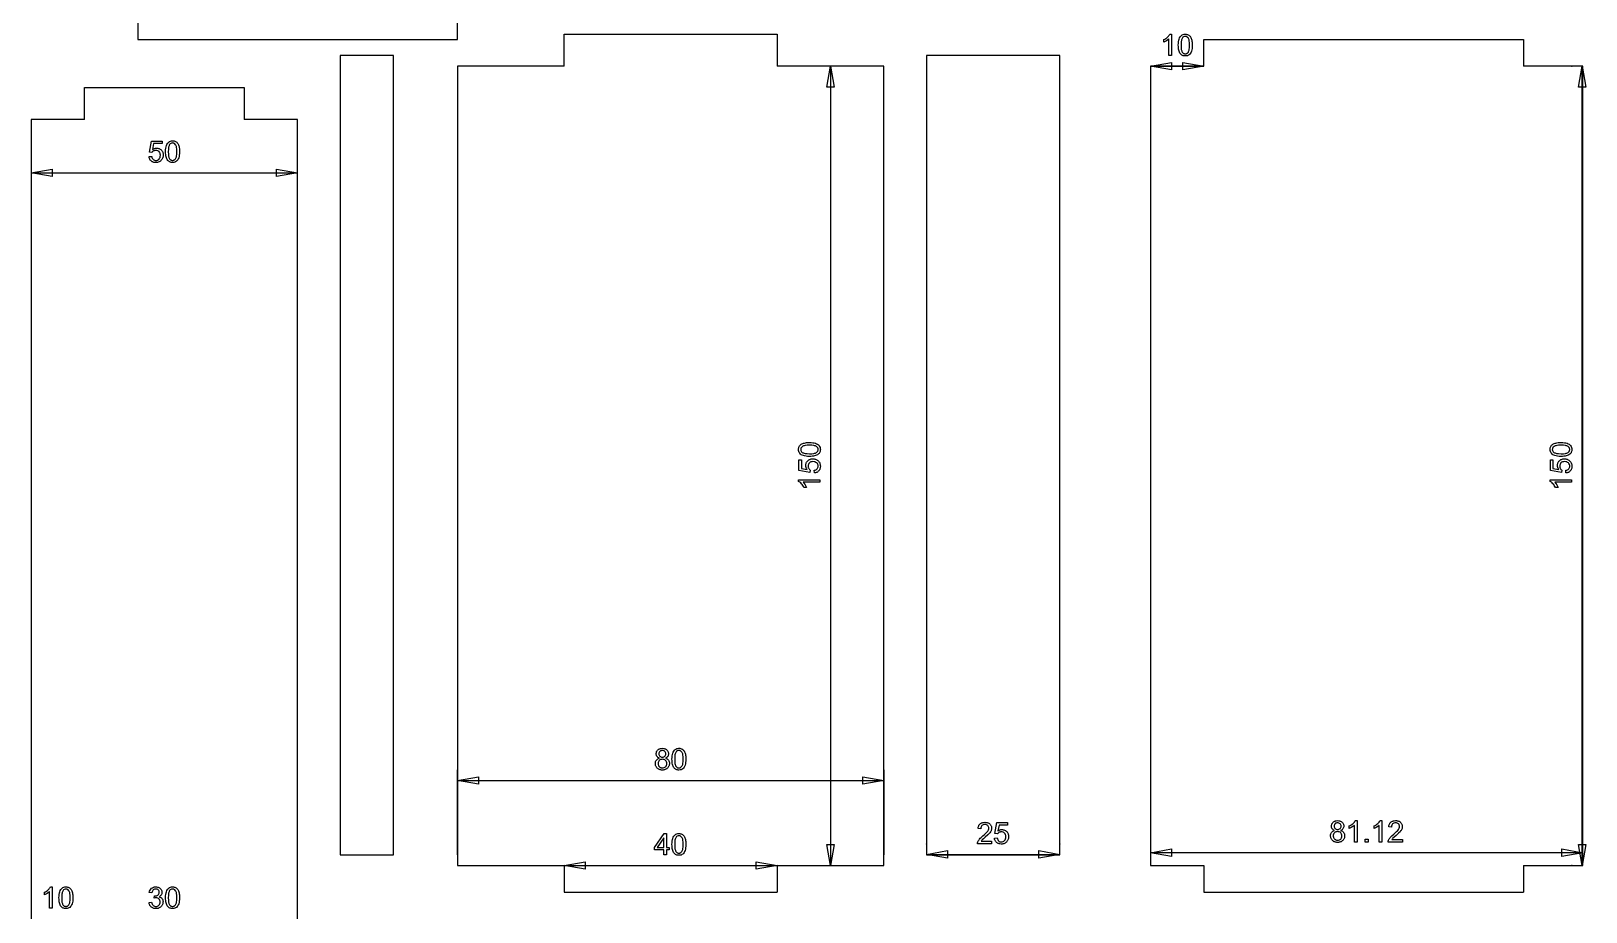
# Model space of a CAD drawing. Extents: x 314 to 1097, y 11 to 816.
# Drawn here: x 770 to 1061.7, y 321.3 to 486.6 of the extents above; entities that cross this region are included whole.
import ezdxf

# ---------------------------------------------------------------- set-up
doc = ezdxf.new("R2010")
doc.units = 0
doc.header["$LTSCALE"] = 10
doc.layers.add('Layer_1', color=7, linetype='CONTINUOUS')

msp = doc.modelspace()

# ---------------------------------------------------------------- linework, layer by layer
at = {"layer": 'Layer_1', "color": 7, "linetype": 'CONTINUOUS'}
for p, q in [((790, 490), (790, 485)), ((850, 485), (850, 490)), ((790, 485), (850, 485)), ((870, 480), (870, 486)), ((870, 486), (910, 486)), ((910, 486), (910, 480)), ((990, 480), (990, 485)), ((990, 485), (1050, 485)), ((1050, 485), (1050, 480)), ((828, 482), (828, 332)), ((838, 482), (828, 482)), ((838, 332), (838, 482)), ((938, 482), (938, 332)), ((963, 482), (938, 482)), ((963, 332), (963, 482)), ((850, 480), (850, 330)), ((870, 480), (850, 480)), ((930, 480), (910, 480)), ((920, 480), (920, 330)), ((930, 330), (930, 480)), ((980, 480), (980, 330)), ((990, 480), (980, 480)), ((980, 480), (990, 480)), ((1061.12, 480), (1050, 480)), ((1059, 480), (1059.12, 480)), ((1061, 330), (1061, 480)), ((1061.12, 330), (1061.12, 480)), ((780, 470), (780, 476)), ((780, 476), (810, 476)), ((810, 476), (810, 470)), ((770, 470), (770, 320)), ((780, 470), (770, 470)), ((820, 470), (810, 470)), ((820, 320), (820, 470)), ((770, 460), (820, 460)), ((850, 332), (850, 348)), ((930, 348), (930, 332)), ((850, 346), (930, 346)), ((938, 334), (938, 334.11)), ((963, 334.11), (963, 334)), ((980, 334.42), (980, 332)), ((1061.12, 332), (1061.12, 334.42)), ((828, 332), (838, 332)), ((850, 330), (870, 330)), ((870, 330), (870, 325)), ((870, 330), (910, 330)), ((910, 330), (930, 330)), ((910, 330), (910, 325)), ((938, 332.11), (963, 332.11)), ((938, 332), (963, 332)), ((1061.12, 332.42), (980, 332.42)), ((980, 330), (990, 330)), ((990, 330), (990, 325)), ((1050, 330), (1061.12, 330)), ((1050, 330), (1050, 325)), ((1059.12, 330), (1059, 330)), ((870, 325), (910, 325)), ((990, 325), (1050, 325))]:
    msp.add_line(p, q, dxfattribs=at)
at = {"layer": 'Layer_1', "color": 7, "linetype": 'CONTINUOUS', "flags": 128}
for points in [[(983.97, 482), (983.48, 482), (983.48, 485.13), (983.28, 484.96), (983.02, 484.79), (982.74, 484.64), (982.5, 484.54), (982.5, 485.01), (982.7, 485.11), (982.89, 485.23), (983.06, 485.35), (983.22, 485.48), (983.36, 485.62), (983.48, 485.75), (983.58, 485.89), (983.66, 486.02), (983.97, 486.02), (983.97, 482)], [(985.23, 483.97), (985.24, 484.31), (985.27, 484.61), (985.31, 484.88), (985.38, 485.11), (985.46, 485.32), (985.56, 485.5), (985.68, 485.65), (985.81, 485.78), (985.96, 485.88), (986.14, 485.96), (986.33, 486), (986.54, 486.02), (986.69, 486.01), (986.84, 485.98), (986.97, 485.94), (987.1, 485.89), (987.22, 485.81), (987.32, 485.73), (987.42, 485.63), (987.5, 485.51), (987.58, 485.38), (987.64, 485.24), (987.7, 485.09), (987.75, 484.92), (987.79, 484.73), (987.82, 484.51), (987.83, 484.25), (987.84, 483.97), (987.83, 483.64), (987.8, 483.34), (987.76, 483.07), (987.7, 482.84), (987.61, 482.63), (987.52, 482.45), (987.4, 482.3), (987.26, 482.17), (987.11, 482.06), (986.94, 481.99), (986.75, 481.95), (986.54, 481.93), (986.4, 481.94), (986.26, 481.96), (986.14, 481.99), (986.02, 482.04), (985.91, 482.09), (985.81, 482.17), (985.71, 482.25), (985.63, 482.35), (985.53, 482.48), (985.45, 482.64), (985.39, 482.81), (985.33, 483), (985.29, 483.22), (985.26, 483.45), (985.24, 483.7), (985.23, 483.97)], [(985.74, 483.97), (985.75, 483.52), (985.79, 483.15), (985.83, 483), (985.87, 482.87), (985.91, 482.75), (985.97, 482.66), (986.09, 482.52), (986.16, 482.46), (986.22, 482.42), (986.3, 482.38), (986.37, 482.36), (986.45, 482.34), (986.54, 482.34), (986.62, 482.34), (986.7, 482.36), (986.77, 482.38), (986.85, 482.42), (986.92, 482.46), (986.98, 482.52), (987.11, 482.66), (987.16, 482.76), (987.21, 482.87), (987.25, 483), (987.28, 483.15), (987.32, 483.52), (987.34, 483.97), (987.32, 484.43), (987.28, 484.79), (987.25, 484.95), (987.21, 485.08), (987.16, 485.19), (987.11, 485.29), (986.98, 485.43), (986.92, 485.48), (986.85, 485.53), (986.77, 485.56), (986.7, 485.59), (986.61, 485.6), (986.53, 485.61), (986.37, 485.59), (986.23, 485.54), (986.1, 485.45), (985.99, 485.32), (985.93, 485.22), (985.88, 485.1), (985.84, 484.96), (985.8, 484.8), (985.77, 484.62), (985.75, 484.43), (985.74, 483.97)], [(920, 480), (920.69, 476.06), (919.31, 476.06), (920, 480)], [(980, 480), (983.94, 480.69), (983.94, 479.31), (980, 480)], [(990, 480), (986.06, 479.31), (986.06, 480.69), (990, 480)], [(1061, 480), (1061.69, 476.06), (1060.31, 476.06), (1061, 480)], [(792.12, 463.05), (792.64, 463.09), (792.68, 462.91), (792.73, 462.76), (792.81, 462.63), (792.91, 462.53), (793.02, 462.44), (793.14, 462.38), (793.27, 462.35), (793.41, 462.34), (793.58, 462.35), (793.74, 462.4), (793.88, 462.49), (794.01, 462.6), (794.12, 462.75), (794.19, 462.91), (794.24, 463.1), (794.26, 463.31), (794.24, 463.51), (794.2, 463.69), (794.12, 463.84), (794.02, 463.98), (793.89, 464.08), (793.75, 464.16), (793.58, 464.2), (793.4, 464.22), (793.29, 464.21), (793.18, 464.19), (793.07, 464.16), (792.97, 464.11), (792.88, 464.05), (792.8, 463.99), (792.73, 463.91), (792.67, 463.83), (792.21, 463.89), (792.6, 465.95), (794.59, 465.95), (794.59, 465.48), (792.99, 465.48), (792.78, 464.4), (792.96, 464.51), (793.15, 464.59), (793.34, 464.64), (793.53, 464.65), (793.66, 464.65), (793.78, 464.63), (793.9, 464.6), (794.02, 464.56), (794.12, 464.51), (794.23, 464.45), (794.32, 464.37), (794.42, 464.29), (794.5, 464.2), (794.57, 464.09), (794.64, 463.99), (794.69, 463.87), (794.73, 463.75), (794.75, 463.63), (794.77, 463.5), (794.78, 463.36), (794.77, 463.22), (794.76, 463.09), (794.73, 462.97), (794.7, 462.85), (794.65, 462.73), (794.6, 462.62), (794.53, 462.52), (794.46, 462.42), (794.36, 462.3), (794.25, 462.2), (794.13, 462.12), (794, 462.05), (793.87, 462), (793.72, 461.96), (793.57, 461.94), (793.41, 461.93), (793.15, 461.95), (793.03, 461.97), (792.91, 462.01), (792.81, 462.05), (792.7, 462.1), (792.61, 462.17), (792.52, 462.24), (792.44, 462.32), (792.36, 462.4), (792.3, 462.49), (792.25, 462.59), (792.2, 462.7), (792.17, 462.81), (792.14, 462.92), (792.12, 463.05)], [(795.23, 463.97), (795.24, 464.31), (795.27, 464.61), (795.31, 464.88), (795.38, 465.11), (795.46, 465.32), (795.56, 465.5), (795.68, 465.65), (795.81, 465.78), (795.96, 465.88), (796.14, 465.96), (796.33, 466), (796.54, 466.02), (796.69, 466.01), (796.84, 465.98), (796.97, 465.94), (797.1, 465.89), (797.22, 465.81), (797.32, 465.73), (797.42, 465.63), (797.5, 465.51), (797.58, 465.38), (797.64, 465.24), (797.7, 465.09), (797.75, 464.92), (797.79, 464.73), (797.82, 464.51), (797.83, 464.25), (797.84, 463.97), (797.83, 463.64), (797.8, 463.34), (797.76, 463.07), (797.7, 462.84), (797.61, 462.63), (797.52, 462.45), (797.4, 462.3), (797.26, 462.17), (797.11, 462.06), (796.94, 461.99), (796.75, 461.95), (796.54, 461.93), (796.4, 461.94), (796.26, 461.96), (796.14, 461.99), (796.02, 462.04), (795.91, 462.09), (795.81, 462.17), (795.71, 462.25), (795.63, 462.35), (795.53, 462.48), (795.45, 462.64), (795.39, 462.81), (795.33, 463), (795.29, 463.22), (795.26, 463.45), (795.24, 463.7), (795.23, 463.97)], [(795.74, 463.97), (795.75, 463.52), (795.79, 463.15), (795.83, 463), (795.87, 462.87), (795.91, 462.75), (795.97, 462.66), (796.09, 462.52), (796.16, 462.46), (796.22, 462.42), (796.3, 462.38), (796.37, 462.36), (796.45, 462.34), (796.54, 462.34), (796.62, 462.34), (796.7, 462.36), (796.77, 462.38), (796.85, 462.42), (796.92, 462.46), (796.98, 462.52), (797.11, 462.66), (797.16, 462.76), (797.21, 462.87), (797.25, 463), (797.28, 463.15), (797.32, 463.52), (797.34, 463.97), (797.32, 464.43), (797.28, 464.79), (797.25, 464.95), (797.21, 465.08), (797.16, 465.19), (797.11, 465.29), (796.98, 465.43), (796.92, 465.48), (796.85, 465.53), (796.77, 465.56), (796.7, 465.59), (796.61, 465.6), (796.53, 465.61), (796.37, 465.59), (796.23, 465.54), (796.1, 465.45), (795.99, 465.32), (795.93, 465.22), (795.88, 465.1), (795.84, 464.96), (795.8, 464.8), (795.77, 464.62), (795.75, 464.43), (795.74, 463.97)], [(770, 460), (773.94, 460.69), (773.94, 459.31), (770, 460)], [(820, 460), (816.06, 459.31), (816.06, 460.69), (820, 460)], [(916.03, 406.79), (915.69, 406.79), (915.39, 406.82), (915.12, 406.87), (914.89, 406.93), (914.68, 407.01), (914.5, 407.11), (914.35, 407.23), (914.22, 407.37), (914.12, 407.52), (914.04, 407.69), (914, 407.88), (913.98, 408.09), (913.99, 408.25), (914.02, 408.39), (914.06, 408.53), (914.11, 408.65), (914.19, 408.77), (914.27, 408.88), (914.37, 408.97), (914.49, 409.06), (914.62, 409.13), (914.76, 409.2), (914.91, 409.25), (915.08, 409.3), (915.27, 409.34), (915.49, 409.37), (915.75, 409.39), (916.03, 409.39), (916.36, 409.39), (916.66, 409.36), (916.93, 409.31), (917.16, 409.25), (917.37, 409.17), (917.55, 409.07), (917.7, 408.95), (917.83, 408.82), (917.94, 408.66), (918.01, 408.49), (918.05, 408.3), (918.07, 408.09), (918.06, 407.95), (918.04, 407.82), (918.01, 407.69), (917.96, 407.57), (917.91, 407.46), (917.83, 407.36), (917.75, 407.27), (917.65, 407.18), (917.52, 407.09), (917.36, 407.01), (917.19, 406.94), (917, 406.88), (916.78, 406.84), (916.55, 406.81), (916.3, 406.79), (916.03, 406.79)], [(916.03, 407.29), (916.48, 407.3), (916.85, 407.35), (917, 407.38), (917.13, 407.42), (917.25, 407.47), (917.34, 407.52), (917.48, 407.64), (917.54, 407.71), (917.58, 407.78), (917.62, 407.85), (917.64, 407.93), (917.66, 408.01), (917.66, 408.09), (917.66, 408.17), (917.64, 408.25), (917.62, 408.33), (917.58, 408.4), (917.54, 408.47), (917.48, 408.54), (917.34, 408.66), (917.24, 408.71), (917.13, 408.76), (917, 408.8), (916.85, 408.83), (916.48, 408.88), (916.03, 408.89), (915.57, 408.88), (915.21, 408.83), (915.05, 408.8), (914.92, 408.76), (914.81, 408.71), (914.71, 408.66), (914.57, 408.54), (914.52, 408.47), (914.47, 408.4), (914.44, 408.33), (914.41, 408.25), (914.4, 408.17), (914.39, 408.08), (914.41, 407.92), (914.46, 407.78), (914.55, 407.65), (914.68, 407.54), (914.78, 407.48), (914.9, 407.43), (915.04, 407.39), (915.2, 407.35), (915.38, 407.33), (915.57, 407.31), (916.03, 407.29)], [(1057.03, 406.79), (1056.69, 406.79), (1056.39, 406.82), (1056.12, 406.87), (1055.89, 406.93), (1055.68, 407.01), (1055.5, 407.11), (1055.35, 407.23), (1055.22, 407.37), (1055.12, 407.52), (1055.04, 407.69), (1055, 407.88), (1054.98, 408.09), (1054.99, 408.25), (1055.02, 408.39), (1055.06, 408.53), (1055.11, 408.65), (1055.19, 408.77), (1055.27, 408.88), (1055.37, 408.97), (1055.49, 409.06), (1055.62, 409.13), (1055.76, 409.2), (1055.91, 409.25), (1056.08, 409.3), (1056.27, 409.34), (1056.49, 409.37), (1056.75, 409.39), (1057.03, 409.39), (1057.36, 409.39), (1057.66, 409.36), (1057.93, 409.31), (1058.16, 409.25), (1058.37, 409.17), (1058.55, 409.07), (1058.7, 408.95), (1058.83, 408.82), (1058.94, 408.66), (1059.01, 408.49), (1059.05, 408.3), (1059.07, 408.09), (1059.06, 407.95), (1059.04, 407.82), (1059.01, 407.69), (1058.96, 407.57), (1058.91, 407.46), (1058.83, 407.36), (1058.75, 407.27), (1058.65, 407.18), (1058.52, 407.09), (1058.36, 407.01), (1058.19, 406.94), (1058, 406.88), (1057.78, 406.84), (1057.55, 406.81), (1057.3, 406.79), (1057.03, 406.79)], [(1057.03, 407.29), (1057.48, 407.3), (1057.85, 407.35), (1058, 407.38), (1058.13, 407.42), (1058.25, 407.47), (1058.34, 407.52), (1058.48, 407.64), (1058.54, 407.71), (1058.58, 407.78), (1058.62, 407.85), (1058.64, 407.93), (1058.66, 408.01), (1058.66, 408.09), (1058.66, 408.17), (1058.64, 408.25), (1058.62, 408.33), (1058.58, 408.4), (1058.54, 408.47), (1058.48, 408.54), (1058.34, 408.66), (1058.24, 408.71), (1058.13, 408.76), (1058, 408.8), (1057.85, 408.83), (1057.48, 408.88), (1057.03, 408.89), (1056.57, 408.88), (1056.21, 408.83), (1056.05, 408.8), (1055.92, 408.76), (1055.81, 408.71), (1055.71, 408.66), (1055.57, 408.54), (1055.52, 408.47), (1055.47, 408.4), (1055.44, 408.33), (1055.41, 408.25), (1055.4, 408.17), (1055.39, 408.08), (1055.41, 407.92), (1055.46, 407.78), (1055.55, 407.65), (1055.68, 407.54), (1055.78, 407.48), (1055.9, 407.43), (1056.04, 407.39), (1056.2, 407.35), (1056.38, 407.33), (1056.57, 407.31), (1057.03, 407.29)], [(916.95, 403.68), (916.91, 404.19), (917.09, 404.23), (917.24, 404.29), (917.37, 404.36), (917.47, 404.46), (917.56, 404.57), (917.62, 404.69), (917.65, 404.82), (917.66, 404.96), (917.65, 405.13), (917.6, 405.29), (917.51, 405.43), (917.4, 405.56), (917.25, 405.67), (917.09, 405.75), (916.9, 405.79), (916.69, 405.81), (916.49, 405.79), (916.31, 405.75), (916.16, 405.68), (916.02, 405.57), (915.92, 405.45), (915.84, 405.3), (915.8, 405.14), (915.78, 404.95), (915.79, 404.84), (915.81, 404.73), (915.84, 404.63), (915.89, 404.53), (915.95, 404.44), (916.01, 404.36), (916.09, 404.29), (916.17, 404.23), (916.11, 403.77), (914.05, 404.15), (914.05, 406.14), (914.52, 406.14), (914.52, 404.55), (915.6, 404.33), (915.49, 404.51), (915.41, 404.7), (915.36, 404.89), (915.35, 405.09), (915.35, 405.21), (915.37, 405.34), (915.4, 405.46), (915.44, 405.57), (915.49, 405.68), (915.55, 405.78), (915.63, 405.88), (915.71, 405.97), (915.8, 406.05), (915.91, 406.13), (916.01, 406.19), (916.13, 406.24), (916.25, 406.28), (916.37, 406.31), (916.5, 406.32), (916.64, 406.33), (916.78, 406.33), (916.91, 406.31), (917.03, 406.29), (917.15, 406.25), (917.27, 406.21), (917.38, 406.15), (917.48, 406.09), (917.58, 406.01), (917.7, 405.91), (917.8, 405.8), (917.88, 405.69), (917.95, 405.56), (918, 405.42), (918.04, 405.28), (918.06, 405.13), (918.07, 404.96), (918.05, 404.7), (918.03, 404.58), (917.99, 404.47), (917.95, 404.36), (917.9, 404.26), (917.83, 404.16), (917.76, 404.07), (917.68, 403.99), (917.6, 403.92), (917.51, 403.86), (917.41, 403.8), (917.3, 403.76), (917.19, 403.72), (917.08, 403.69), (916.95, 403.68)], [(1057.95, 403.68), (1057.91, 404.19), (1058.09, 404.23), (1058.24, 404.29), (1058.37, 404.36), (1058.47, 404.46), (1058.56, 404.57), (1058.62, 404.69), (1058.65, 404.82), (1058.66, 404.96), (1058.65, 405.13), (1058.6, 405.29), (1058.51, 405.43), (1058.4, 405.56), (1058.25, 405.67), (1058.09, 405.75), (1057.9, 405.79), (1057.69, 405.81), (1057.49, 405.79), (1057.31, 405.75), (1057.16, 405.68), (1057.02, 405.57), (1056.92, 405.45), (1056.84, 405.3), (1056.8, 405.14), (1056.78, 404.95), (1056.79, 404.84), (1056.81, 404.73), (1056.84, 404.63), (1056.89, 404.53), (1056.95, 404.44), (1057.01, 404.36), (1057.09, 404.29), (1057.17, 404.23), (1057.11, 403.77), (1055.05, 404.15), (1055.05, 406.14), (1055.52, 406.14), (1055.52, 404.55), (1056.6, 404.33), (1056.49, 404.51), (1056.41, 404.7), (1056.36, 404.89), (1056.35, 405.09), (1056.35, 405.21), (1056.37, 405.34), (1056.4, 405.46), (1056.44, 405.57), (1056.49, 405.68), (1056.55, 405.78), (1056.63, 405.88), (1056.71, 405.97), (1056.8, 406.05), (1056.91, 406.13), (1057.01, 406.19), (1057.13, 406.24), (1057.25, 406.28), (1057.37, 406.31), (1057.5, 406.32), (1057.64, 406.33), (1057.78, 406.33), (1057.91, 406.31), (1058.03, 406.29), (1058.15, 406.25), (1058.27, 406.21), (1058.38, 406.15), (1058.48, 406.09), (1058.58, 406.01), (1058.7, 405.91), (1058.8, 405.8), (1058.88, 405.69), (1058.95, 405.56), (1059, 405.42), (1059.04, 405.28), (1059.06, 405.13), (1059.07, 404.96), (1059.05, 404.7), (1059.03, 404.58), (1058.99, 404.47), (1058.95, 404.36), (1058.9, 404.26), (1058.83, 404.16), (1058.76, 404.07), (1058.68, 403.99), (1058.6, 403.92), (1058.51, 403.86), (1058.41, 403.8), (1058.3, 403.76), (1058.19, 403.72), (1058.08, 403.69), (1057.95, 403.68)], [(918, 402.42), (918, 401.93), (914.87, 401.93), (915.04, 401.72), (915.21, 401.46), (915.36, 401.19), (915.46, 400.95), (914.99, 400.95), (914.89, 401.15), (914.77, 401.33), (914.65, 401.51), (914.52, 401.67), (914.38, 401.81), (914.25, 401.93), (914.11, 402.03), (913.98, 402.1), (913.98, 402.42), (918, 402.42)], [(1059, 402.42), (1059, 401.93), (1055.87, 401.93), (1056.04, 401.72), (1056.21, 401.46), (1056.36, 401.19), (1056.46, 400.95), (1055.99, 400.95), (1055.89, 401.15), (1055.77, 401.33), (1055.65, 401.51), (1055.52, 401.67), (1055.38, 401.81), (1055.25, 401.93), (1055.11, 402.03), (1054.98, 402.1), (1054.98, 402.42), (1059, 402.42)], [(887.88, 350.17), (887.74, 350.23), (887.61, 350.3), (887.51, 350.39), (887.43, 350.49), (887.36, 350.6), (887.32, 350.72), (887.29, 350.85), (887.28, 350.98), (887.28, 351.09), (887.3, 351.19), (887.32, 351.29), (887.36, 351.39), (887.4, 351.48), (887.46, 351.56), (887.52, 351.64), (887.59, 351.72), (887.68, 351.79), (887.76, 351.85), (887.86, 351.9), (887.96, 351.94), (888.07, 351.97), (888.18, 352), (888.43, 352.02), (888.68, 352), (888.79, 351.97), (888.9, 351.94), (889, 351.9), (889.1, 351.85), (889.19, 351.78), (889.27, 351.71), (889.35, 351.63), (889.41, 351.55), (889.47, 351.47), (889.51, 351.37), (889.55, 351.28), (889.57, 351.18), (889.59, 351.08), (889.59, 350.97), (889.58, 350.84), (889.55, 350.71), (889.51, 350.59), (889.44, 350.49), (889.36, 350.39), (889.26, 350.3), (889.14, 350.23), (889, 350.17), (889.17, 350.1), (889.33, 350.01), (889.45, 349.91), (889.56, 349.78), (889.65, 349.64), (889.71, 349.49), (889.74, 349.32), (889.75, 349.14), (889.75, 349.02), (889.73, 348.9), (889.7, 348.78), (889.66, 348.67), (889.61, 348.57), (889.55, 348.47), (889.48, 348.37), (889.39, 348.28), (889.3, 348.2), (889.2, 348.13), (889.09, 348.07), (888.97, 348.02), (888.85, 347.98), (888.72, 347.95), (888.58, 347.94), (888.44, 347.93), (888.29, 347.94), (888.15, 347.95), (888.02, 347.98), (887.9, 348.02), (887.79, 348.07), (887.68, 348.13), (887.58, 348.2), (887.48, 348.28), (887.4, 348.37), (887.32, 348.47), (887.26, 348.57), (887.21, 348.68), (887.17, 348.79), (887.14, 348.91), (887.12, 349.03), (887.12, 349.16), (887.13, 349.34), (887.17, 349.52), (887.23, 349.67), (887.32, 349.81), (887.43, 349.93), (887.56, 350.03), (887.71, 350.11), (887.88, 350.17)], [(887.78, 351), (887.79, 350.87), (887.83, 350.74), (887.88, 350.63), (887.96, 350.54), (888.06, 350.46), (888.17, 350.4), (888.3, 350.37), (888.44, 350.36), (888.57, 350.37), (888.7, 350.4), (888.81, 350.46), (888.9, 350.54), (888.98, 350.63), (889.04, 350.73), (889.07, 350.85), (889.09, 350.97), (889.07, 351.1), (889.04, 351.22), (888.98, 351.33), (888.9, 351.43), (888.8, 351.51), (888.69, 351.57), (888.57, 351.6), (888.43, 351.61), (888.3, 351.6), (888.18, 351.57), (888.07, 351.51), (887.97, 351.43), (887.89, 351.34), (887.83, 351.23), (887.79, 351.12), (887.78, 351)], [(890.23, 349.97), (890.24, 350.31), (890.27, 350.61), (890.31, 350.88), (890.38, 351.11), (890.46, 351.32), (890.56, 351.5), (890.68, 351.65), (890.81, 351.78), (890.96, 351.88), (891.14, 351.96), (891.33, 352), (891.54, 352.02), (891.69, 352.01), (891.84, 351.98), (891.97, 351.94), (892.1, 351.89), (892.22, 351.81), (892.32, 351.73), (892.42, 351.63), (892.5, 351.51), (892.58, 351.38), (892.64, 351.24), (892.7, 351.09), (892.75, 350.92), (892.79, 350.73), (892.82, 350.51), (892.83, 350.25), (892.84, 349.97), (892.83, 349.64), (892.8, 349.34), (892.76, 349.07), (892.7, 348.84), (892.61, 348.63), (892.52, 348.45), (892.4, 348.3), (892.26, 348.17), (892.11, 348.06), (891.94, 347.99), (891.75, 347.95), (891.54, 347.93), (891.4, 347.94), (891.26, 347.96), (891.14, 347.99), (891.02, 348.04), (890.91, 348.09), (890.81, 348.17), (890.71, 348.25), (890.63, 348.35), (890.53, 348.48), (890.45, 348.64), (890.39, 348.81), (890.33, 349), (890.29, 349.22), (890.26, 349.45), (890.24, 349.7), (890.23, 349.97)], [(890.74, 349.97), (890.75, 349.52), (890.79, 349.15), (890.83, 349), (890.87, 348.87), (890.91, 348.75), (890.97, 348.66), (891.09, 348.52), (891.16, 348.46), (891.22, 348.42), (891.3, 348.38), (891.37, 348.36), (891.45, 348.34), (891.54, 348.34), (891.62, 348.34), (891.7, 348.36), (891.77, 348.38), (891.85, 348.42), (891.92, 348.46), (891.98, 348.52), (892.11, 348.66), (892.16, 348.76), (892.21, 348.87), (892.25, 349), (892.28, 349.15), (892.32, 349.52), (892.34, 349.97), (892.32, 350.43), (892.28, 350.79), (892.25, 350.95), (892.21, 351.08), (892.16, 351.19), (892.11, 351.29), (891.98, 351.43), (891.92, 351.48), (891.85, 351.53), (891.77, 351.56), (891.7, 351.59), (891.61, 351.6), (891.53, 351.61), (891.37, 351.59), (891.23, 351.54), (891.1, 351.45), (890.99, 351.32), (890.93, 351.22), (890.88, 351.1), (890.84, 350.96), (890.8, 350.8), (890.77, 350.62), (890.75, 350.43), (890.74, 349.97)], [(887.62, 349.15), (887.63, 349.05), (887.65, 348.95), (887.68, 348.85), (887.72, 348.75), (887.78, 348.65), (887.85, 348.57), (887.93, 348.5), (888.02, 348.44), (888.12, 348.4), (888.22, 348.36), (888.33, 348.34), (888.44, 348.34), (888.61, 348.35), (888.76, 348.39), (888.9, 348.46), (889.02, 348.56), (889.12, 348.68), (889.2, 348.82), (889.24, 348.97), (889.25, 349.14), (889.24, 349.31), (889.19, 349.46), (889.12, 349.6), (889.02, 349.72), (888.89, 349.83), (888.75, 349.9), (888.6, 349.94), (888.43, 349.96), (888.26, 349.94), (888.11, 349.9), (887.97, 349.83), (887.85, 349.73), (887.75, 349.61), (887.68, 349.47), (887.64, 349.32), (887.62, 349.15)], [(850, 346), (853.94, 346.69), (853.94, 345.31), (850, 346)], [(930, 346), (926.06, 345.31), (926.06, 346.69), (930, 346)], [(1014.56, 336.59), (1014.41, 336.66), (1014.29, 336.73), (1014.19, 336.82), (1014.1, 336.91), (1014.04, 337.02), (1013.99, 337.14), (1013.96, 337.27), (1013.96, 337.41), (1013.96, 337.52), (1013.98, 337.62), (1014, 337.72), (1014.03, 337.81), (1014.08, 337.9), (1014.13, 337.99), (1014.2, 338.07), (1014.27, 338.14), (1014.35, 338.21), (1014.44, 338.27), (1014.53, 338.32), (1014.64, 338.37), (1014.74, 338.4), (1014.86, 338.42), (1015.1, 338.44), (1015.35, 338.42), (1015.47, 338.4), (1015.58, 338.36), (1015.68, 338.32), (1015.78, 338.27), (1015.86, 338.21), (1015.95, 338.14), (1016.02, 338.06), (1016.09, 337.98), (1016.14, 337.89), (1016.19, 337.8), (1016.22, 337.7), (1016.25, 337.61), (1016.26, 337.5), (1016.27, 337.4), (1016.26, 337.26), (1016.23, 337.14), (1016.18, 337.02), (1016.12, 336.91), (1016.04, 336.81), (1015.94, 336.73), (1015.82, 336.66), (1015.68, 336.59), (1015.85, 336.52), (1016, 336.44), (1016.13, 336.33), (1016.24, 336.21), (1016.32, 336.07), (1016.38, 335.91), (1016.42, 335.75), (1016.43, 335.57), (1016.42, 335.44), (1016.41, 335.32), (1016.38, 335.21), (1016.34, 335.1), (1016.29, 334.99), (1016.23, 334.89), (1016.15, 334.8), (1016.07, 334.71), (1015.97, 334.62), (1015.87, 334.55), (1015.76, 334.49), (1015.65, 334.44), (1015.52, 334.41), (1015.39, 334.38), (1015.26, 334.36), (1015.11, 334.36), (1014.97, 334.36), (1014.83, 334.38), (1014.7, 334.41), (1014.58, 334.44), (1014.46, 334.49), (1014.35, 334.55), (1014.25, 334.62), (1014.16, 334.71), (1014.07, 334.8), (1014, 334.89), (1013.94, 334.99), (1013.89, 335.1), (1013.85, 335.21), (1013.82, 335.33), (1013.8, 335.45), (1013.79, 335.58), (1013.81, 335.77), (1013.84, 335.94), (1013.91, 336.1), (1013.99, 336.23), (1014.1, 336.36), (1014.23, 336.46), (1014.38, 336.54), (1014.56, 336.59)], [(1018.76, 334.42), (1018.27, 334.42), (1018.27, 337.55), (1018.06, 337.38), (1017.8, 337.22), (1017.53, 337.07), (1017.28, 336.96), (1017.28, 337.44), (1017.48, 337.54), (1017.67, 337.65), (1017.84, 337.77), (1018, 337.91), (1018.15, 338.04), (1018.27, 338.18), (1018.37, 338.31), (1018.44, 338.44), (1018.76, 338.44), (1018.76, 334.42)], [(1023.42, 334.42), (1022.93, 334.42), (1022.93, 337.55), (1022.72, 337.38), (1022.46, 337.22), (1022.19, 337.07), (1021.94, 336.96), (1021.94, 337.44), (1022.14, 337.54), (1022.33, 337.65), (1022.5, 337.77), (1022.67, 337.91), (1022.81, 338.04), (1022.93, 338.18), (1023.03, 338.31), (1023.1, 338.44), (1023.42, 338.44), (1023.42, 334.42)], [(1027.26, 334.9), (1027.26, 334.42), (1024.61, 334.42), (1024.62, 334.6), (1024.67, 334.77), (1024.73, 334.9), (1024.8, 335.03), (1024.89, 335.17), (1024.99, 335.3), (1025.12, 335.43), (1025.27, 335.58), (1025.64, 335.9), (1025.94, 336.16), (1026.18, 336.38), (1026.38, 336.58), (1026.52, 336.75), (1026.62, 336.9), (1026.69, 337.05), (1026.73, 337.2), (1026.75, 337.34), (1026.73, 337.48), (1026.69, 337.61), (1026.63, 337.73), (1026.54, 337.83), (1026.43, 337.92), (1026.3, 337.98), (1026.15, 338.02), (1025.99, 338.03), (1025.83, 338.02), (1025.67, 337.98), (1025.54, 337.91), (1025.43, 337.82), (1025.33, 337.7), (1025.27, 337.57), (1025.23, 337.41), (1025.21, 337.23), (1024.71, 337.28), (1024.72, 337.42), (1024.75, 337.55), (1024.79, 337.67), (1024.83, 337.78), (1024.88, 337.88), (1024.94, 337.98), (1025.02, 338.07), (1025.1, 338.14), (1025.18, 338.21), (1025.28, 338.27), (1025.38, 338.33), (1025.49, 338.37), (1025.61, 338.4), (1025.73, 338.42), (1026, 338.44), (1026.14, 338.44), (1026.28, 338.42), (1026.4, 338.4), (1026.52, 338.36), (1026.63, 338.32), (1026.73, 338.26), (1026.83, 338.2), (1026.92, 338.12), (1026.99, 338.04), (1027.06, 337.95), (1027.12, 337.86), (1027.17, 337.76), (1027.2, 337.66), (1027.23, 337.56), (1027.25, 337.45), (1027.25, 337.33), (1027.25, 337.21), (1027.23, 337.09), (1027.2, 336.97), (1027.15, 336.86), (1027.1, 336.74), (1027.02, 336.62), (1026.93, 336.5), (1026.83, 336.37), (1026.52, 336.07), (1026.07, 335.67), (1025.71, 335.35), (1025.5, 335.16), (1025.39, 335.03), (1025.3, 334.9), (1027.26, 334.9)], [(888.7, 332), (888.7, 332.96), (886.96, 332.96), (886.96, 333.41), (888.79, 336), (889.19, 336), (889.19, 333.41), (889.73, 333.41), (889.73, 332.96), (889.19, 332.96), (889.19, 332), (888.7, 332)], [(890.23, 333.97), (890.24, 334.31), (890.27, 334.61), (890.31, 334.88), (890.38, 335.11), (890.46, 335.32), (890.56, 335.5), (890.68, 335.65), (890.81, 335.78), (890.96, 335.88), (891.14, 335.96), (891.33, 336), (891.54, 336.02), (891.69, 336.01), (891.84, 335.98), (891.97, 335.94), (892.1, 335.89), (892.22, 335.81), (892.32, 335.73), (892.42, 335.63), (892.5, 335.51), (892.58, 335.38), (892.64, 335.24), (892.7, 335.09), (892.75, 334.92), (892.79, 334.73), (892.82, 334.51), (892.83, 334.25), (892.84, 333.97), (892.83, 333.64), (892.8, 333.34), (892.76, 333.07), (892.7, 332.84), (892.61, 332.63), (892.52, 332.45), (892.4, 332.3), (892.26, 332.17), (892.11, 332.06), (891.94, 331.99), (891.75, 331.95), (891.54, 331.93), (891.4, 331.94), (891.26, 331.96), (891.14, 331.99), (891.02, 332.04), (890.91, 332.09), (890.81, 332.17), (890.71, 332.25), (890.63, 332.35), (890.53, 332.48), (890.45, 332.64), (890.39, 332.81), (890.33, 333), (890.29, 333.22), (890.26, 333.45), (890.24, 333.7), (890.23, 333.97)], [(890.74, 333.97), (890.75, 333.52), (890.79, 333.15), (890.83, 333), (890.87, 332.87), (890.91, 332.75), (890.97, 332.66), (891.09, 332.52), (891.16, 332.46), (891.22, 332.42), (891.3, 332.38), (891.37, 332.36), (891.45, 332.34), (891.54, 332.34), (891.62, 332.34), (891.7, 332.36), (891.77, 332.38), (891.85, 332.42), (891.92, 332.46), (891.98, 332.52), (892.11, 332.66), (892.16, 332.76), (892.21, 332.87), (892.25, 333), (892.28, 333.15), (892.32, 333.52), (892.34, 333.97), (892.32, 334.43), (892.28, 334.79), (892.25, 334.95), (892.21, 335.08), (892.16, 335.19), (892.11, 335.29), (891.98, 335.43), (891.92, 335.48), (891.85, 335.53), (891.77, 335.56), (891.7, 335.59), (891.61, 335.6), (891.53, 335.61), (891.37, 335.59), (891.23, 335.54), (891.1, 335.45), (890.99, 335.32), (890.93, 335.22), (890.88, 335.1), (890.84, 334.96), (890.8, 334.8), (890.77, 334.62), (890.75, 334.43), (890.74, 333.97)], [(950.21, 334.58), (950.21, 334.11), (947.56, 334.11), (947.57, 334.28), (947.62, 334.45), (947.68, 334.59), (947.75, 334.72), (947.84, 334.85), (947.94, 334.98), (948.07, 335.12), (948.21, 335.27), (948.58, 335.59), (948.88, 335.84), (949.13, 336.07), (949.32, 336.27), (949.47, 336.44), (949.57, 336.59), (949.64, 336.74), (949.68, 336.89), (949.7, 337.03), (949.68, 337.17), (949.64, 337.3), (949.58, 337.41), (949.49, 337.52), (949.37, 337.61), (949.25, 337.67), (949.1, 337.71), (948.94, 337.72), (948.77, 337.71), (948.62, 337.67), (948.49, 337.6), (948.37, 337.51), (948.28, 337.39), (948.21, 337.25), (948.17, 337.1), (948.16, 336.92), (947.65, 336.97), (947.67, 337.11), (947.7, 337.24), (947.73, 337.36), (947.78, 337.47), (947.83, 337.57), (947.89, 337.67), (947.96, 337.75), (948.04, 337.83), (948.13, 337.9), (948.23, 337.96), (948.33, 338.01), (948.44, 338.05), (948.56, 338.09), (948.68, 338.11), (948.95, 338.13), (949.09, 338.12), (949.23, 338.11), (949.35, 338.08), (949.47, 338.05), (949.58, 338), (949.68, 337.95), (949.78, 337.88), (949.86, 337.81), (949.94, 337.73), (950.01, 337.64), (950.07, 337.55), (950.12, 337.45), (950.15, 337.35), (950.18, 337.24), (950.19, 337.13), (950.2, 337.02), (950.19, 336.9), (950.18, 336.78), (950.14, 336.66), (950.1, 336.54), (950.04, 336.43), (949.97, 336.31), (949.88, 336.18), (949.78, 336.06), (949.47, 335.75), (949.02, 335.35), (948.66, 335.04), (948.45, 334.85), (948.34, 334.72), (948.24, 334.58), (950.21, 334.58)], [(950.73, 335.16), (951.25, 335.2), (951.29, 335.03), (951.34, 334.87), (951.42, 334.74), (951.51, 334.64), (951.62, 334.55), (951.74, 334.49), (951.88, 334.46), (952.02, 334.45), (952.19, 334.46), (952.34, 334.51), (952.49, 334.6), (952.62, 334.71), (952.72, 334.86), (952.8, 335.03), (952.85, 335.21), (952.86, 335.42), (952.85, 335.62), (952.8, 335.8), (952.73, 335.95), (952.63, 336.09), (952.5, 336.19), (952.35, 336.27), (952.19, 336.31), (952.01, 336.33), (951.89, 336.32), (951.78, 336.3), (951.68, 336.27), (951.58, 336.22), (951.49, 336.16), (951.41, 336.1), (951.34, 336.02), (951.28, 335.94), (950.82, 336), (951.21, 338.06), (953.2, 338.06), (953.2, 337.59), (951.6, 337.59), (951.38, 336.51), (951.57, 336.62), (951.75, 336.7), (951.94, 336.75), (952.14, 336.76), (952.27, 336.76), (952.39, 336.74), (952.51, 336.71), (952.62, 336.67), (952.73, 336.62), (952.83, 336.56), (952.93, 336.49), (953.02, 336.4), (953.11, 336.31), (953.18, 336.21), (953.24, 336.1), (953.29, 335.99), (953.33, 335.87), (953.36, 335.74), (953.38, 335.61), (953.38, 335.47), (953.38, 335.33), (953.36, 335.2), (953.34, 335.08), (953.3, 334.96), (953.26, 334.85), (953.21, 334.74), (953.14, 334.63), (953.07, 334.53), (952.97, 334.41), (952.86, 334.32), (952.74, 334.23), (952.61, 334.16), (952.48, 334.11), (952.33, 334.07), (952.18, 334.05), (952.02, 334.04), (951.76, 334.06), (951.64, 334.09), (951.52, 334.12), (951.41, 334.16), (951.31, 334.21), (951.22, 334.28), (951.13, 334.35), (951.04, 334.43), (950.97, 334.51), (950.91, 334.61), (950.86, 334.7), (950.81, 334.81), (950.77, 334.92), (950.75, 335.04), (950.73, 335.16)], [(1014.3, 335.58), (1014.31, 335.47), (1014.32, 335.37), (1014.36, 335.27), (1014.4, 335.17), (1014.45, 335.08), (1014.52, 335), (1014.6, 334.93), (1014.7, 334.87), (1014.8, 334.82), (1014.9, 334.79), (1015.01, 334.77), (1015.12, 334.76), (1015.29, 334.77), (1015.44, 334.82), (1015.58, 334.89), (1015.7, 334.99), (1015.8, 335.11), (1015.87, 335.24), (1015.91, 335.4), (1015.93, 335.56), (1015.91, 335.73), (1015.87, 335.89), (1015.8, 336.03), (1015.69, 336.15), (1015.57, 336.25), (1015.43, 336.32), (1015.27, 336.37), (1015.1, 336.38), (1014.94, 336.37), (1014.78, 336.32), (1014.65, 336.25), (1014.53, 336.15), (1014.43, 336.03), (1014.36, 335.89), (1014.31, 335.74), (1014.3, 335.58)], [(1014.46, 337.43), (1014.47, 337.29), (1014.5, 337.17), (1014.56, 337.06), (1014.64, 336.96), (1014.74, 336.88), (1014.85, 336.83), (1014.98, 336.79), (1015.12, 336.78), (1015.25, 336.79), (1015.37, 336.83), (1015.48, 336.88), (1015.58, 336.96), (1015.66, 337.05), (1015.72, 337.16), (1015.75, 337.27), (1015.76, 337.4), (1015.75, 337.53), (1015.72, 337.65), (1015.66, 337.76), (1015.58, 337.85), (1015.48, 337.93), (1015.37, 337.99), (1015.24, 338.03), (1015.11, 338.04), (1014.98, 338.03), (1014.85, 337.99), (1014.74, 337.94), (1014.64, 337.86), (1014.56, 337.76), (1014.5, 337.66), (1014.47, 337.55), (1014.46, 337.43)], [(888.7, 333.41), (888.7, 335.21), (887.45, 333.41), (888.7, 333.41)], [(920, 330), (919.31, 333.94), (920.69, 333.94), (920, 330)], [(938, 332.11), (941.94, 332.81), (941.94, 331.42), (938, 332.11)], [(963, 332.11), (959.06, 331.42), (959.06, 332.81), (963, 332.11)], [(980, 332.42), (983.94, 333.12), (983.94, 331.73), (980, 332.42)], [(1020.29, 334.42), (1020.29, 334.98), (1020.85, 334.98), (1020.85, 334.42), (1020.29, 334.42)], [(1061.12, 332.42), (1057.18, 331.73), (1057.18, 333.12), (1061.12, 332.42)], [(1061, 330), (1060.31, 333.94), (1061.69, 333.94), (1061, 330)], [(870, 330), (873.94, 330.69), (873.94, 329.31), (870, 330)], [(910, 330), (906.06, 329.31), (906.06, 330.69), (910, 330)], [(773.97, 322), (773.48, 322), (773.48, 325.13), (773.28, 324.96), (773.02, 324.79), (772.74, 324.64), (772.5, 324.54), (772.5, 325.01), (772.7, 325.11), (772.89, 325.23), (773.06, 325.35), (773.22, 325.48), (773.36, 325.62), (773.48, 325.75), (773.58, 325.89), (773.66, 326.02), (773.97, 326.02), (773.97, 322)], [(775.23, 323.97), (775.24, 324.31), (775.27, 324.61), (775.31, 324.88), (775.38, 325.11), (775.46, 325.32), (775.56, 325.5), (775.68, 325.65), (775.81, 325.78), (775.96, 325.88), (776.14, 325.96), (776.33, 326), (776.54, 326.02), (776.69, 326.01), (776.84, 325.98), (776.97, 325.94), (777.1, 325.89), (777.22, 325.81), (777.32, 325.73), (777.42, 325.63), (777.5, 325.51), (777.58, 325.38), (777.64, 325.24), (777.7, 325.09), (777.75, 324.92), (777.79, 324.73), (777.82, 324.51), (777.83, 324.25), (777.84, 323.97), (777.83, 323.64), (777.8, 323.34), (777.76, 323.07), (777.7, 322.84), (777.61, 322.63), (777.52, 322.45), (777.4, 322.3), (777.26, 322.17), (777.11, 322.06), (776.94, 321.99), (776.75, 321.95), (776.54, 321.93), (776.4, 321.94), (776.26, 321.96), (776.14, 321.99), (776.02, 322.04), (775.91, 322.09), (775.81, 322.17), (775.71, 322.25), (775.63, 322.35), (775.53, 322.48), (775.45, 322.64), (775.39, 322.81), (775.33, 323), (775.29, 323.22), (775.26, 323.45), (775.24, 323.7), (775.23, 323.97)], [(775.74, 323.97), (775.75, 323.52), (775.79, 323.15), (775.83, 323), (775.87, 322.87), (775.91, 322.75), (775.97, 322.66), (776.09, 322.52), (776.16, 322.46), (776.22, 322.42), (776.3, 322.38), (776.37, 322.36), (776.45, 322.34), (776.54, 322.34), (776.62, 322.34), (776.7, 322.36), (776.77, 322.38), (776.85, 322.42), (776.92, 322.46), (776.98, 322.52), (777.11, 322.66), (777.16, 322.76), (777.21, 322.87), (777.25, 323), (777.28, 323.15), (777.32, 323.52), (777.34, 323.97), (777.32, 324.43), (777.28, 324.79), (777.25, 324.95), (777.21, 325.08), (777.16, 325.19), (777.11, 325.29), (776.98, 325.43), (776.92, 325.48), (776.85, 325.53), (776.77, 325.56), (776.7, 325.59), (776.61, 325.6), (776.53, 325.61), (776.37, 325.59), (776.23, 325.54), (776.1, 325.45), (775.99, 325.32), (775.93, 325.22), (775.88, 325.1), (775.84, 324.96), (775.8, 324.8), (775.77, 324.62), (775.75, 324.43), (775.74, 323.97)], [(792.13, 323.06), (792.62, 323.12), (792.67, 322.93), (792.73, 322.76), (792.81, 322.63), (792.91, 322.52), (793.01, 322.44), (793.13, 322.38), (793.26, 322.35), (793.4, 322.34), (793.57, 322.35), (793.72, 322.4), (793.86, 322.47), (793.99, 322.58), (794.09, 322.7), (794.17, 322.84), (794.21, 323), (794.23, 323.17), (794.21, 323.33), (794.17, 323.48), (794.1, 323.61), (794, 323.73), (793.89, 323.82), (793.75, 323.89), (793.61, 323.93), (793.44, 323.95), (793.29, 323.93), (793.1, 323.89), (793.15, 324.32), (793.23, 324.32), (793.38, 324.33), (793.53, 324.36), (793.66, 324.41), (793.79, 324.48), (793.9, 324.58), (793.98, 324.69), (794.03, 324.83), (794.05, 324.99), (794.03, 325.12), (794, 325.23), (793.94, 325.34), (793.86, 325.44), (793.76, 325.51), (793.65, 325.57), (793.53, 325.6), (793.39, 325.61), (793.25, 325.6), (793.13, 325.57), (793.01, 325.51), (792.91, 325.43), (792.83, 325.33), (792.76, 325.21), (792.7, 325.06), (792.67, 324.89), (792.18, 324.98), (792.24, 325.21), (792.32, 325.42), (792.44, 325.6), (792.59, 325.74), (792.75, 325.86), (792.94, 325.95), (793.15, 326), (793.38, 326.02), (793.54, 326.01), (793.69, 325.98), (793.84, 325.94), (793.98, 325.88), (794.11, 325.8), (794.23, 325.71), (794.32, 325.61), (794.4, 325.49), (794.47, 325.37), (794.51, 325.24), (794.54, 325.11), (794.55, 324.98), (794.54, 324.85), (794.52, 324.73), (794.47, 324.61), (794.41, 324.5), (794.33, 324.4), (794.24, 324.31), (794.13, 324.23), (794, 324.17), (794.17, 324.11), (794.31, 324.04), (794.44, 323.94), (794.55, 323.83), (794.64, 323.69), (794.7, 323.54), (794.73, 323.37), (794.75, 323.18), (794.74, 323.05), (794.72, 322.93), (794.69, 322.81), (794.65, 322.7), (794.6, 322.59), (794.53, 322.49), (794.45, 322.39), (794.36, 322.29), (794.27, 322.21), (794.16, 322.13), (794.05, 322.07), (793.93, 322.02), (793.81, 321.98), (793.68, 321.95), (793.54, 321.93), (793.4, 321.93), (793.27, 321.93), (793.15, 321.95), (793.03, 321.97), (792.92, 322.01), (792.81, 322.05), (792.71, 322.11), (792.61, 322.17), (792.52, 322.24), (792.44, 322.32), (792.37, 322.41), (792.3, 322.5), (792.25, 322.6), (792.21, 322.71), (792.17, 322.82), (792.14, 322.93), (792.13, 323.06)], [(795.23, 323.97), (795.24, 324.31), (795.27, 324.61), (795.31, 324.88), (795.38, 325.11), (795.46, 325.32), (795.56, 325.5), (795.68, 325.65), (795.81, 325.78), (795.96, 325.88), (796.14, 325.96), (796.33, 326), (796.54, 326.02), (796.69, 326.01), (796.84, 325.98), (796.97, 325.94), (797.1, 325.89), (797.22, 325.81), (797.32, 325.73), (797.42, 325.63), (797.5, 325.51), (797.58, 325.38), (797.64, 325.24), (797.7, 325.09), (797.75, 324.92), (797.79, 324.73), (797.82, 324.51), (797.83, 324.25), (797.84, 323.97), (797.83, 323.64), (797.8, 323.34), (797.76, 323.07), (797.7, 322.84), (797.61, 322.63), (797.52, 322.45), (797.4, 322.3), (797.26, 322.17), (797.11, 322.06), (796.94, 321.99), (796.75, 321.95), (796.54, 321.93), (796.4, 321.94), (796.26, 321.96), (796.14, 321.99), (796.02, 322.04), (795.91, 322.09), (795.81, 322.17), (795.71, 322.25), (795.63, 322.35), (795.53, 322.48), (795.45, 322.64), (795.39, 322.81), (795.33, 323), (795.29, 323.22), (795.26, 323.45), (795.24, 323.7), (795.23, 323.97)], [(795.74, 323.97), (795.75, 323.52), (795.79, 323.15), (795.83, 323), (795.87, 322.87), (795.91, 322.75), (795.97, 322.66), (796.09, 322.52), (796.16, 322.46), (796.22, 322.42), (796.3, 322.38), (796.37, 322.36), (796.45, 322.34), (796.54, 322.34), (796.62, 322.34), (796.7, 322.36), (796.77, 322.38), (796.85, 322.42), (796.92, 322.46), (796.98, 322.52), (797.11, 322.66), (797.16, 322.76), (797.21, 322.87), (797.25, 323), (797.28, 323.15), (797.32, 323.52), (797.34, 323.97), (797.32, 324.43), (797.28, 324.79), (797.25, 324.95), (797.21, 325.08), (797.16, 325.19), (797.11, 325.29), (796.98, 325.43), (796.92, 325.48), (796.85, 325.53), (796.77, 325.56), (796.7, 325.59), (796.61, 325.6), (796.53, 325.61), (796.37, 325.59), (796.23, 325.54), (796.1, 325.45), (795.99, 325.32), (795.93, 325.22), (795.88, 325.1), (795.84, 324.96), (795.8, 324.8), (795.77, 324.62), (795.75, 324.43), (795.74, 323.97)]]:
    msp.add_lwpolyline(points, close=True, dxfattribs=at)

doc.saveas('drawing.dxf')
